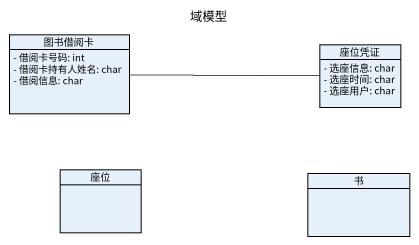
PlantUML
@startuml
title 域模型
hide circle
hide empty members
skinparam classAttributeIconSize 0
class 图书借阅卡 {
  - 借阅卡号码: int
  - 借阅卡持有人姓名: char
  - 借阅信息: char
}
class 座位凭证 {
  - 选座信息: char
  - 选座时间: char
  - 选座用户: char
}
class 座位
class 书
图书借阅卡 -right- 座位凭证
@enduml
